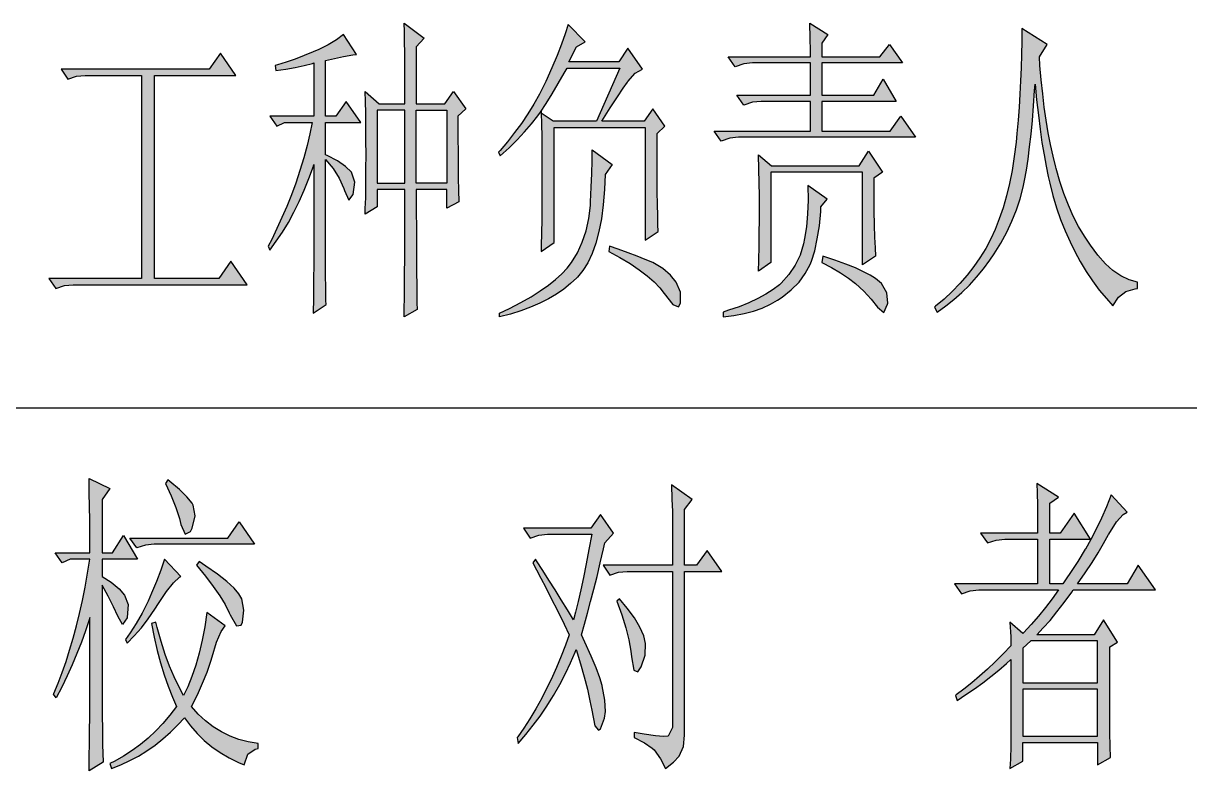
# Model space of a CAD drawing. Extents: x 535358 to 858566, y -185481 to -98609.
# Drawn here: x 817180 to 818592, y -160622 to -159713 of the extents above; entities that cross this region are included whole.
import ezdxf

# ---------------------------------------------------------------- set-up
doc = ezdxf.new("R2010")
doc.units = 0
doc.header["$LTSCALE"] = 1000
doc.header["$MEASUREMENT"] = 0
doc.layers.add('1', color=3, linetype='CONTINUOUS')

msp = doc.modelspace()

# ---------------------------------------------------------------- hatches: boundary and pattern name
at = {"layer": '1'}
h = msp.add_hatch(color=256, dxfattribs=at)
h.paths.add_polyline_path([(817692.7, -159906.4), (817655.9, -159906.4), (817655.9, -159817.8), (817692.7, -159817.8)], flags=16)
h.paths.add_polyline_path([(817715.7, -159816.3), (817706.3, -159825.3), (817706.3, -159851.7), (817706.5, -159868.7), (817706.6, -159884.9), (817706.7, -159900.3), (817707, -159914.9), (817707.3, -159928.8), (817692.7, -159936.4), (817692.7, -159913.8), (817655.9, -159913.8), (817655.9, -159939.7), (817656, -159961.5), (817656, -159981.2), (817656.1, -159999), (817656.3, -160015), (817656.4, -160028.9), (817656.6, -160040.9), (817656.7, -160051.1), (817657, -160059.3), (817641.2, -160068.3), (817641.4, -160059), (817641.5, -160044.5), (817641.6, -160029.8), (817641.8, -160014.4), (817641.9, -159998.7), (817642.1, -159982.5), (817642.2, -159966), (817642.2, -159913.8), (817608.7, -159913.8), (817608.7, -159934.8), (817593.9, -159943.8), (817594.2, -159937.1), (817594.7, -159924.1), (817594.8, -159908.5), (817595, -159890.7), (817595.1, -159870.3), (817595, -159856.3), (817595, -159837.8), (817594.7, -159821.4), (817594.4, -159807.3), (817593.9, -159795.3), (817610.8, -159810.4), (817642.2, -159810.4), (817642.2, -159785.9), (817642.1, -159766.3), (817641.9, -159749.2), (817641.8, -159734.5), (817641.5, -159722.5), (817641.2, -159712.8), (817665.3, -159730.8), (817655.9, -159741.4), (817655.9, -159810.4), (817690.5, -159810.4), (817700.9, -159795.3)])
h.paths.add_polyline_path([(817486.4, -159976.7), (817493.9, -159965.5), (817501, -159953.8), (817507.8, -159941.3), (817514.2, -159928.4), (817520.3, -159914.8), (817525.9, -159900.7), (817531.3, -159885.9), (817532, -159883.7), (817532, -159958.1), (817531.9, -159975), (817531.7, -159991), (817531.7, -160006.4), (817531.6, -160021.1), (817531.4, -160035), (817531.3, -160048.3), (817531.2, -160060.8), (817531, -160063.8), (817546.8, -160053.2), (817546.5, -160048.2), (817546.4, -160040.8), (817546.2, -160031.2), (817546.1, -160019.6), (817546.1, -160005.7), (817545.9, -159989.7), (817545.8, -159971.5), (817545.8, -159877.8), (817555.2, -159888.5), (817562.6, -159900.1), (817568, -159912.6), (817568.9, -159915.4), (817574.1, -159927), (817579.3, -159920), (817579.3, -159919.9), (817581.3, -159905.1), (817577.3, -159892.9), (817570.3, -159886.1), (817560.6, -159879.4), (817547.8, -159872.7), (817545.8, -159871.9), (817545.8, -159832.9), (817588.7, -159832.9), (817570.9, -159807.3), (817558.3, -159825.3), (817545.8, -159825.3), (817545.8, -159757.9), (817556.8, -159755.3), (817567.8, -159753.1), (817579, -159751.1), (817583.5, -159750.4), (817567.7, -159726.3), (817559.3, -159732.8), (817549.4, -159738.9), (817538, -159744.4), (817531, -159747.3), (817520.1, -159751.9), (817509.4, -159756.2), (817498.5, -159759.9), (817487.7, -159763.1), (817484.9, -159763.8), (817485.9, -159769.8), (817497.8, -159768.2), (817509.1, -159766.3), (817520, -159764), (817530.4, -159761.4), (817532, -159760.8), (817532, -159825.3), (817478.5, -159825.3), (817486.9, -159837.4), (817496.4, -159832.9), (817530, -159832.9), (817527.1, -159846.5), (817523.8, -159860.8), (817519.7, -159875.6), (817514.9, -159891.1), (817510, -159906.4), (817504.8, -159920.4), (817499.1, -159934.4), (817493.3, -159948), (817487.2, -159961.3), (817480.8, -159974.4), (817476.5, -159982.8), (817478.5, -159987.3)])
h.paths.add_polyline_path([(817219.4, -160033.8), (817229.9, -160030.3), (817240.4, -160029.3), (817451.3, -160029.3), (817431.4, -160000.8), (817416.8, -160021.8), (817339, -160021.8), (817339, -159775.9), (817437.6, -159775.9), (817418.8, -159748.8), (817405.2, -159768.3), (817225.8, -159768.3), (817234.1, -159780.4), (817244.7, -159776.9), (817255.1, -159775.9), (817323.4, -159775.9), (817323.4, -160021.8), (817211, -160021.8)])
h.paths.add_polyline_path([(817608.7, -159906.4), (817642.2, -159906.4), (817642.2, -159817.8), (817608.7, -159817.8)], flags=16)
h.paths.add_polyline_path([(818046.2, -159850.8), (818035.6, -159851.9), (818025.2, -159855.3), (818016.7, -159843.3), (818133.3, -159843.3), (818133.3, -159807.3), (818073.4, -159807.3), (818063, -159808.4), (818052.4, -159811.8), (818044.1, -159799.8), (818133.3, -159799.8), (818133.3, -159760.8), (818063, -159760.8), (818052.4, -159761.8), (818042, -159765.3), (818033.6, -159753.4), (818133.3, -159753.4), (818133.2, -159746), (818132.9, -159730.6), (818132.2, -159712.8), (818154.2, -159726.3), (818147, -159736.9), (818147, -159753.4), (818217.1, -159753.4), (818228.7, -159738.3), (818244.5, -159760.8), (818147, -159760.8), (818147, -159799.8), (818209.9, -159799.8), (818221.3, -159780.4), (818237.1, -159807.3), (818147, -159807.3), (818147, -159843.3), (818229.7, -159843.3), (818242.4, -159825.3), (818260.2, -159850.8)])
h.paths.add_polyline_path([(817840.6, -159759.3), (817850, -159741.4), (817860.4, -159735.3), (817839.6, -159714.4), (817836.2, -159725.4), (817831.7, -159737.9), (817826.4, -159751.7), (817820, -159766.7), (817812.6, -159783.1), (817811.1, -159786.3), (817804.9, -159798.6), (817798.1, -159810.7), (817790.8, -159822.4), (817783.2, -159833.9), (817775, -159845), (817766.5, -159856.1), (817757.5, -159866.6), (817755.6, -159868.8), (817757.6, -159873.3), (817768.2, -159863.6), (817777.9, -159853.9), (817787.1, -159844.3), (817795.3, -159834.6), (817803, -159824.9), (817806.2, -159820.4), (817813, -159809.8), (817820.3, -159798.1), (817827.5, -159785.7), (817835.1, -159773), (817838.4, -159766.9), (817902.5, -159766.9), (817874.1, -159831.3), (817821.7, -159831.3), (817807.1, -159821.5), (817807.4, -159834.6), (817807.7, -159850.3), (817807.8, -159866.2), (817808, -159882.6), (817808, -159934.5), (817807.7, -159950.6), (817807.5, -159966.4), (817807.1, -159982.1), (817806.9, -159988.9), (817822.7, -159978.3), (817822.7, -159838.8), (817932.9, -159838.8), (817932.9, -159975.4), (817948.6, -159964.8), (817948.3, -159956.4), (817948.2, -159945.5), (817947.9, -159932.3), (817947.7, -159916.8), (817947.7, -159899), (817947.6, -159878.8), (817947.6, -159846.3), (817957, -159837.4), (817942.4, -159816.3), (817931.8, -159831.3), (817880.5, -159831.3), (817890.7, -159815.2), (817899.4, -159802), (817906.3, -159791.5), (817911.5, -159784), (817911.9, -159783.3), (817921, -159773.1), (817929.7, -159768.3), (817911.9, -159742.8), (817901.3, -159759.3)])
h.paths.add_polyline_path([(818403.3, -159812.8), (818404.5, -159794.3), (818405, -159786.3), (818406.9, -159805.6), (818409.1, -159823.9), (818411.3, -159841), (818413.4, -159856.9), (818415.9, -159871.9), (818418.4, -159885.6), (818421, -159898.2), (818422.9, -159906.4), (818426.6, -159921.4), (818431, -159936.1), (818435.9, -159950.3), (818441.4, -159964.1), (818447.5, -159977.4), (818453.3, -159988.9), (818459.8, -160001.3), (818467.1, -160013.2), (818474.6, -160024.7), (818482.8, -160035.7), (818491.5, -160046), (818499.4, -160054.8), (818506, -160044.4), (818514.9, -160037.4), (818526.4, -160034.1), (818528.9, -160033.8), (818528.9, -160026.3), (818518.9, -160023.4), (818509, -160018.7), (818499.4, -160012.1), (818490.2, -160003.8), (818481.2, -159993.5), (818472.3, -159981.5), (818472.2, -159981.3), (818464.8, -159970.5), (818457.8, -159958.7), (818451.4, -159946.2), (818445.5, -159933), (818440, -159919), (818435.1, -159904.2), (818430.7, -159888.7), (818430.1, -159886.8), (818426.9, -159873.6), (818423.9, -159859.7), (818421, -159845.3), (818418.5, -159830.2), (818416.2, -159814.4), (818414.3, -159798.2), (818412.4, -159781.2), (818411, -159763.8), (818410.3, -159753.4), (818419.7, -159738.3), (818389.2, -159718.9), (818389.1, -159734.7), (818388.8, -159750.6), (818388.4, -159766.6), (818387.6, -159782.5), (818386.8, -159798.5), (818385.8, -159814.3), (818384.5, -159830.2), (818383, -159846.2), (818382, -159856.8), (818379.8, -159874.2), (818377.2, -159890.9), (818374.2, -159906.7), (818370.5, -159921.7), (818366.5, -159936.1), (818361.8, -159949.6), (818356.8, -159962.3), (818351.5, -159973.8), (818345.3, -159985.4), (818338.3, -159996.7), (818330.9, -160007.4), (818322.8, -160017.9), (818314.1, -160027.9), (818304.8, -160037.4), (818295, -160046.6), (818284.5, -160055.3), (818283.2, -160056.3), (818286.4, -160062.4), (818296.9, -160055), (818306.9, -160047.2), (818316.4, -160038.7), (818325.6, -160029.8), (818334.3, -160020.2), (818342.5, -160010.2), (818350.5, -159999.5), (818355.7, -159991.8), (818363.6, -159978.9), (818370.7, -159965.8), (818376.9, -159952.3), (818382.4, -159938.8), (818386.9, -159925.1), (818390.7, -159911.2), (818392.4, -159903.3), (818394.6, -159890.7), (818396.6, -159877.1), (818398.5, -159862.4), (818400.3, -159846.9), (818401.9, -159830.4)])
h.paths.add_polyline_path([(818095.5, -160029.3), (818087.8, -160035.1), (818079.2, -160040.8), (818069.4, -160046), (818058.6, -160051.1), (818046.8, -160055.9), (818034, -160060.2), (818027.3, -160062.4), (818027.3, -160068.3), (818040.5, -160066.6), (818052.7, -160064.3), (818064.2, -160061.2), (818074.7, -160057.5), (818084.6, -160053), (818093.4, -160047.9), (818098.7, -160044.3), (818109.8, -160035.6), (818119.3, -160026.1), (818126.9, -160015.8), (818132.7, -160004.7), (818134.3, -160000.8), (818138.3, -159988.1), (818141.4, -159973.9), (818143.9, -159958.1), (818145.5, -159940.6), (818145.8, -159934.8), (818153.2, -159925.8), (818130.1, -159909.3), (818130.3, -159927), (818129.6, -159943.5), (818128.2, -159959), (818126.1, -159973.4), (818124.9, -159979.9), (818120.6, -159993.5), (818114.6, -160005.8), (818107.1, -160017.1), (818097.8, -160027.3)])
h.paths.add_polyline_path([(817850.9, -159990.8), (817856.8, -159977.9), (817861.5, -159963.9), (817864.8, -159949.1), (817866.8, -159933.3), (817867, -159929), (817867.8, -159911), (817868.4, -159894.5), (817868.7, -159879.4), (817868.9, -159865.8), (817893.1, -159883.7), (817884.7, -159895.8), (817883.9, -159914.1), (817882.3, -159932.5), (817880.2, -159949.4), (817877.1, -159964.9), (817873.3, -159979), (817868.9, -159991.5), (817863.6, -160002.6), (817857.7, -160012.2), (817851, -160020.3), (817850.3, -160021.1), (817842.8, -160028), (817834.5, -160034.5), (817825.5, -160040.8), (817815.8, -160046.4), (817805.3, -160051.7), (817794.2, -160056.4), (817782.4, -160060.8), (817769.8, -160064.8), (817756.6, -160068.3), (817756.6, -160063.8), (817768.8, -160057.9), (817782.4, -160050.8), (817794.8, -160043.8), (817805.9, -160036.7), (817815.9, -160029.8), (817824.6, -160022.9), (817832.2, -160016), (817838.5, -160009.2), (817843.8, -160002.4)])
h.paths.add_polyline_path([(817889.9, -159982.8), (817888.9, -159988.9), (817902.5, -159996.3), (817914.8, -160003.7), (817925.8, -160011.1), (817935.4, -160018.4), (817943.8, -160025.8), (817950.8, -160033.2), (817956, -160039.8), (817966.6, -160053.4), (817973.4, -160056.1), (817975.9, -160051.8), (817975.9, -160038.3), (817970.6, -160026.3), (817963.8, -160017.6), (817954.3, -160009.6), (817942.4, -160002.4), (817933.2, -159998.6), (817923.2, -159994.7), (817912.3, -159990.6), (817900.5, -159986.4)])
h.paths.add_polyline_path([(817807.1, -159821.5), (817805.9, -159820.8), (817806.2, -159820.4), (817806.9, -159819.4)], flags=16)
h.paths.add_polyline_path([(818071.3, -159921.6), (818071.1, -159906.1), (818070.8, -159889.4), (818070.2, -159871.9), (818086.1, -159885.3), (818192, -159885.3), (818203.5, -159867.4), (818220.3, -159892.9), (818209.9, -159900.3), (818209.9, -159920.3), (818210, -159939.7), (818210.3, -159957), (818210.7, -159971.9), (818211.3, -159984.5), (818211.9, -159994.8), (818196.2, -160005.3), (818196.2, -159892.9), (818085, -159892.9), (818085, -160002.4), (818070.2, -160012.8), (818070.5, -159999.9), (818071, -159982.3), (818071.1, -159966.1), (818071.3, -159951.3), (818071.4, -159937.8), (818071.4, -159936.1)])
h.paths.add_polyline_path([(818219, -160028), (818211.9, -160021.8), (818205.5, -160017.7), (818197.4, -160013.5), (818187.5, -160009), (818175.9, -160004.4), (818162.8, -159999.7), (818148, -159994.8), (818147, -160002.4), (818158.8, -160008.4), (818169.7, -160014.7), (818179.3, -160021.2), (818187.8, -160027.7), (818187.8, -160027.9), (818197.8, -160037.2), (818206.7, -160046.7), (818214.1, -160056.3), (818221.8, -160062.8), (818226.4, -160053), (818226.7, -160051.8), (818225.5, -160039)])
h = msp.add_hatch(color=256, dxfattribs=at)
h.paths.add_polyline_path([(817305.8, -160463.4), (817314.5, -160454.4), (817323.1, -160444.6), (817331.4, -160433.7), (817339.5, -160422.1), (817343.7, -160415.4), (817353.4, -160400.8), (817362, -160390.2), (817369.3, -160383.5), (817370.9, -160382.5), (817351.1, -160361.5), (817346.6, -160374.8), (817341.4, -160388.6), (817335.4, -160402.8), (817331.1, -160412.4), (817324, -160426.8), (817316.7, -160439.5), (817309.6, -160450.8), (817303.8, -160458.9)])
h.paths.add_polyline_path([(817445.5, -160437.9), (817447.2, -160423.4), (817444.5, -160409.5), (817441.1, -160403.6), (817435.2, -160396.6), (817426.6, -160388.8), (817415.3, -160379.8), (817401.2, -160369.9), (817393, -160364.4), (817389.8, -160368.9), (817400.7, -160382.2), (817410.1, -160394.6), (817417.9, -160406), (817424.4, -160416.6), (817429.5, -160426.5), (817430.7, -160428.9), (817438.1, -160442.4), (817443.9, -160441.4)])
h.paths.add_polyline_path([(817260.6, -160512.7), (817260.6, -160496.6), (817260.7, -160480.5), (817260.7, -160432), (817260.2, -160434), (817255.5, -160448.2), (817250.5, -160462.1), (817245.1, -160475.9), (817239.3, -160489.5), (817233.2, -160503), (817226.7, -160516.4), (817219.9, -160529.4), (817216.7, -160524.9), (817217, -160524.2), (817222.2, -160511.7), (817227.1, -160498.8), (817231.9, -160485.5), (817236.2, -160471.6), (817240.6, -160457.2), (817244.5, -160442.4), (817248.3, -160427.2), (817251.8, -160411.5), (817254.9, -160395.3), (817258, -160378.6), (817260.7, -160361.5), (817236.7, -160361.5), (817227.3, -160366), (817218.8, -160354), (817260.7, -160354), (817260.7, -160329.8), (817260.6, -160314.2), (817260.3, -160298), (817260, -160281.3), (817259.7, -160263.9), (817285, -160276), (817275.5, -160289.4), (817275.5, -160354), (817288, -160354), (817301.6, -160332.9), (817318.5, -160361.5), (817275.5, -160361.5), (817275.5, -160382.5), (817286.3, -160389.5), (817296, -160397.5), (817302.8, -160405), (817307.1, -160416.5), (817305.8, -160432), (817305.7, -160432.8), (817300.2, -160440.5), (817294.4, -160430.5), (817289.5, -160419.2), (817282.9, -160406.3), (817275.5, -160393), (817275.5, -160538.7), (817275.7, -160551.4), (817275.8, -160567.1), (817276.1, -160585.8), (817276.6, -160607.4), (817259.7, -160618), (817259.9, -160608.1), (817260.2, -160576.5), (817260.5, -160544.6), (817260.5, -160528.7)])
h.paths.add_polyline_path([(816621.6, -160449.1), (816613.1, -160458.9), (816604.5, -160467.9), (816602.3, -160463.4), (816608.1, -160455.3), (816615.2, -160444), (816622.5, -160431.2), (816629.6, -160417), (816633.9, -160407.3), (816640, -160393.1), (816645.1, -160379.3), (816649.6, -160366), (816669.5, -160387), (816667.9, -160388), (816660.5, -160394.7), (816651.9, -160405.3), (816642.2, -160419.9), (816638, -160426.6), (816629.9, -160438.2)])
h.paths.add_polyline_path([(816744, -160442.4), (816745.7, -160427.9), (816743, -160414), (816739.6, -160408), (816733.7, -160401.1), (816725.1, -160393.3), (816713.8, -160384.3), (816699.8, -160374.4), (816691.5, -160368.9), (816688.3, -160373.5), (816699.2, -160386.7), (816708.6, -160399.1), (816716.6, -160410.5), (816723.1, -160421.1), (816728.2, -160431), (816729.3, -160433.4), (816736.6, -160446.9), (816742.4, -160445.9)])
h.paths.add_polyline_path([(816914.8, -160512), (816923.2, -160502.4), (816931.3, -160492.1), (816939.3, -160481.3), (816947.1, -160470), (816955, -160457.9), (816962.3, -160445.5), (816969.7, -160432.4), (816977, -160418.6), (816984.1, -160404.4), (816985.3, -160402), (816995.8, -160396), (816975.8, -160371.9), (816971, -160388), (816966.7, -160401.2), (816966.4, -160402), (816960.8, -160414.6), (816954.1, -160428.5), (816953.8, -160428.9), (816903.5, -160428.9), (816910.6, -160419.4), (816917.7, -160408.6), (816924.9, -160396.7), (816932.3, -160383.8), (816939.7, -160369.6), (816942.3, -160364.4), (816950.6, -160358.5), (816934.9, -160340.5), (817026.1, -160340.5), (817008.3, -160315), (816995.8, -160332.9), (816879.3, -160332.9), (816887.7, -160345), (816897.1, -160340.5), (816930.7, -160340.5), (816926.7, -160355), (816921.9, -160369.2), (816916.4, -160383.3), (816910.7, -160396), (816902.6, -160412.1), (816894.9, -160422.7), (816887.7, -160427.5), (816897.1, -160455.9), (816901.9, -160451), (816909.4, -160446.5), (816919.7, -160442.7), (816932.9, -160439.4), (816949, -160436.8), (816950.6, -160436.5), (816943.4, -160450.1), (816935.8, -160463.3), (816928.1, -160475.8), (816920.3, -160487.5), (816912.3, -160498.7), (816904.2, -160509.3), (816896.1, -160519.3), (816887.7, -160528.7), (816879.1, -160537.4), (816870.4, -160545.5), (816869.8, -160545.9), (816870.9, -160552), (816880, -160545.1), (816889, -160537.7), (816897.8, -160529.7), (816906.4, -160521.1)])
h.paths.add_polyline_path([(816559.3, -160501.1), (816559.3, -160436.5), (816558.7, -160438.5), (816554, -160452.7), (816549, -160466.6), (816543.6, -160480.4), (816537.9, -160494), (816531.7, -160507.5), (816525.3, -160520.9), (816518.4, -160533.9), (816515.3, -160529.4), (816515.6, -160528.8), (816520.7, -160516.4), (816525.6, -160503.3), (816530.4, -160490), (816534.9, -160476.1), (816539.1, -160461.7), (816543, -160446.9), (816546.8, -160431.7), (816550.3, -160416), (816553.5, -160399.8), (816556.5, -160383.1), (816559.3, -160366), (816535.2, -160366), (816525.8, -160370.5), (816517.4, -160358.5), (816559.3, -160358.5), (816559.3, -160334.2), (816559.1, -160318.7), (816558.8, -160302.5), (816558.7, -160285.8), (816558.2, -160268.4), (816583.5, -160280.5), (816574.1, -160293.9), (816574.1, -160358.5), (816586.7, -160358.5), (816600.3, -160337.4), (816617, -160366), (816574.1, -160366), (816574.1, -160387), (816584.8, -160394), (816594.6, -160402), (816601.3, -160409.5), (816605.7, -160421), (816604.5, -160436.5), (816604.2, -160437.3), (816598.8, -160445), (816592.9, -160435), (816588, -160423.7), (816581.4, -160410.8), (816574.1, -160397.5), (816574.1, -160543.2), (816574.2, -160555.9), (816574.3, -160571.6), (816574.6, -160590.3), (816575.1, -160611.9), (816558.2, -160622.5), (816558.4, -160612.6), (816558.7, -160581), (816559, -160549.1), (816559, -160533.2), (816559.1, -160517.2)])
h.paths.add_polyline_path([(816829.8, -160519.4), (816829.8, -160503.3), (816830, -160487.1), (816830, -160437.9), (816829.2, -160440.5), (816824.3, -160456), (816819.2, -160470.8), (816813.7, -160485), (816808.1, -160498.7), (816802, -160511.6), (816795.7, -160523.9), (816789.1, -160535.5), (816787, -160531), (816792, -160518.4), (816796.8, -160505.2), (816801.3, -160491.6), (816805.6, -160477.5), (816809.7, -160463.1), (816813.4, -160448.2), (816817.1, -160433), (816820.4, -160417.2), (816823.4, -160401.1), (816826.3, -160384.4), (816829, -160367.4), (816805.9, -160367.4), (816796.5, -160371.9), (816788.1, -160359.9), (816830, -160359.9), (816830, -160329.6), (816829.8, -160313.5), (816829.5, -160297.6), (816829.2, -160282), (816829, -160267), (816853, -160280.5), (816844.8, -160292.5), (816844.8, -160359.9), (816857.2, -160359.9), (816869.8, -160341.9), (816887.7, -160367.4), (816844.8, -160367.4), (816844.8, -160406.5), (816844.9, -160406.6), (816857.8, -160414.4), (816867.5, -160421.8), (816874, -160428.9), (816878.4, -160440.4), (816877.2, -160455.9), (816875.5, -160460.4), (816870.1, -160462.7), (816863.6, -160450), (816858.4, -160437.5), (816851.9, -160424.6), (816844.8, -160414), (816844.8, -160553.6), (816845, -160568.8), (816845.3, -160587.3), (816845.8, -160609), (816829, -160620.9), (816829.1, -160614.2), (816829.5, -160567.3), (816829.7, -160551.4), (816829.7, -160535.5)])
h.paths.add_polyline_path([(816948.6, -160551), (816957.3, -160540.6), (816960.2, -160536.9), (816970.2, -160548.8), (816979, -160560.4), (816986.6, -160572), (816992.8, -160583.5), (816997.7, -160594.9), (816997.9, -160595.5), (817004.5, -160610.6), (817010.5, -160612.8), (817013.7, -160607.4), (817015.6, -160592.9), (817011.9, -160579), (817010.5, -160576), (817005.6, -160569.4), (816998.6, -160561.6), (816989.5, -160552.8), (816978.2, -160542.6), (816964.7, -160531.3), (816964.2, -160531), (816972.1, -160519.5), (816979.7, -160507.9), (816987.3, -160496.2), (816994.7, -160484.2), (817001.9, -160471.8), (817004.1, -160467.9), (817013.7, -160462), (816994.7, -160441), (816989, -160454.7), (816983.1, -160468.1), (816976.7, -160481), (816970.2, -160493.4), (816963.2, -160505.5), (816956.1, -160517.1), (816948.6, -160528.1), (816940.7, -160538.8), (816932.6, -160549), (816924.2, -160558.7), (816915.5, -160568), (816906.5, -160576.8), (816897.1, -160585.1), (816887.5, -160593.1), (816877.7, -160600.6), (816867.4, -160607.6), (816860.4, -160611.9), (816861.4, -160618), (816872, -160613.1), (816882.2, -160607.4), (816892.3, -160601.2), (816902.2, -160594.4), (816911.9, -160587), (816921.3, -160579), (816930.6, -160570.3), (816939.7, -160561)])
h.paths.add_polyline_path([(816644.7, -160491.6), (816649.2, -160506.2), (816653.9, -160520), (816659.2, -160533), (816664.2, -160544.5), (816656.3, -160555.1), (816647.9, -160564.9), (816639, -160574.1), (816629.9, -160582.8), (816620.3, -160590.6), (816610.4, -160597.8), (816600.2, -160604.5), (816589.4, -160610.5), (816583.5, -160613.5), (816585.5, -160619.4), (816596.7, -160615.1), (816607.5, -160610), (816618.1, -160604.4), (816628.3, -160598.1), (816638.1, -160591.2), (816647.7, -160583.6), (816657, -160575.4), (816665.8, -160566.5), (816673.7, -160558), (816680.9, -160567.8), (816688.9, -160577.1), (816697.6, -160585.5), (816707, -160593.4), (816717, -160600.3), (816727.7, -160606.5), (816739.2, -160612.2), (816746, -160615), (816750.4, -160602.3), (816759.4, -160596.1), (816762.8, -160595.5), (816762.8, -160589.4), (816751.1, -160587.4), (816739.6, -160584.4), (816728.9, -160580.3), (816718.5, -160575.2), (816708.6, -160569), (816699.3, -160561.9), (816690.5, -160553.6), (816682.1, -160544.5), (816689.3, -160530.3), (816695.6, -160516.4), (816701.1, -160502.9), (816705.7, -160489.7), (816707.3, -160484.5), (816712.7, -160466.6), (816718.3, -160453.7), (816723, -160446.9), (816700.9, -160430.5), (816698.3, -160447.9), (816695.1, -160464.3), (816691.5, -160479.8), (816687.3, -160494.3), (816682.7, -160507.9), (816677.6, -160520.6), (816672.6, -160531), (816666.8, -160520.4), (816661.2, -160508.7), (816655.7, -160495.6), (816650.5, -160481.3), (816645.5, -160465.6), (816640.8, -160448.8), (816639, -160442.4), (816633.8, -160444), (816637, -160460.5), (816640.6, -160476.5)])
h.paths.add_polyline_path([(817338.5, -160456), (817342.1, -160472), (817346.1, -160487.1), (817350.6, -160501.6), (817355.4, -160515.5), (817360.6, -160528.5), (817365.7, -160540), (817357.6, -160550.4), (817349.2, -160560.4), (817340.5, -160569.6), (817331.4, -160578.3), (817321.8, -160586.1), (817311.9, -160593.4), (817301.6, -160600), (817290.9, -160606), (817285, -160609), (817287, -160615), (817298.2, -160610.6), (817309, -160605.5), (817319.5, -160599.9), (817329.8, -160593.6), (817339.6, -160586.7), (817349.2, -160579.1), (817358.5, -160570.9), (817367.3, -160562), (817375.1, -160553.5), (817382.4, -160563.3), (817390.4, -160572.6), (817399.1, -160581), (817408.5, -160588.9), (817418.5, -160595.8), (817429.2, -160602.1), (817440.7, -160607.7), (817447.5, -160610.5), (817451.8, -160597.8), (817460.8, -160591.6), (817464.3, -160590.9), (817464.3, -160584.9), (817452.4, -160582.9), (817441.1, -160579.9), (817430.4, -160575.8), (817419.9, -160570.7), (817410.1, -160564.5), (817400.8, -160557.4), (817391.8, -160549.1), (817383.6, -160540), (817390.8, -160525.8), (817397, -160511.9), (817402.6, -160498.4), (817407.2, -160485.2), (817408.8, -160480), (817414.1, -160462.1), (817419.8, -160449.2), (817424.4, -160442.4), (817402.4, -160426), (817399.8, -160443.4), (817396.6, -160459.8), (817393, -160475.3), (817388.8, -160489.8), (817384.1, -160503.5), (817379.1, -160516.1), (817374.1, -160526.5), (817368.2, -160515.9), (817362.7, -160504.2), (817357.2, -160491), (817351.9, -160476.8), (817347, -160461.1), (817342.2, -160444.3), (817340.5, -160437.9), (817335.3, -160439.5)])
h.paths.add_polyline_path([(816674.7, -160335.8), (816680.9, -160332.5), (816683.1, -160328.4), (816686.7, -160313.8), (816684.1, -160300.5), (816683.1, -160298.4), (816676.6, -160290.5), (816667.7, -160281.6), (816656.3, -160271.9), (816653.8, -160270), (816650.6, -160274.5), (816657.6, -160289.3), (816663.4, -160303.5), (816667.7, -160316.8), (816669.5, -160324)])
h.paths.add_polyline_path([(816739.8, -160320.9), (816758.6, -160348), (816637, -160348), (816626.4, -160349), (816616, -160352.5), (816607.5, -160340.5), (816726.2, -160340.5)])
h.paths.add_polyline_path([(816951.8, -160322.5), (816956.3, -160308), (816954.8, -160297), (816950, -160289.2), (816941.3, -160279.6), (816928.6, -160268.4), (816926.5, -160271.5), (816932.5, -160283.9), (816937.1, -160298.3), (816940.2, -160311.9), (816944.8, -160326.1), (816950.7, -160324.2)])
h.paths.add_polyline_path([(817352.1, -160270), (817359.1, -160284.8), (817364.7, -160299), (817369.1, -160312.4), (817370.9, -160319.5), (817376, -160331.3), (817382.4, -160328), (817384.6, -160324), (817388.2, -160309.3), (817385.6, -160296), (817384.6, -160293.9), (817378, -160286), (817369.1, -160277.1), (817357.7, -160267.4), (817355.1, -160265.5)])
h.paths.add_polyline_path([(817460.1, -160343.5), (817338.5, -160343.5), (817327.9, -160344.5), (817317.4, -160348), (817309, -160336), (817427.6, -160336), (817441.3, -160316.4)])
h.paths.add_polyline_path([(818423, -160330), (818423, -160293.9), (818433.5, -160286.5), (818407.2, -160270), (818407.6, -160281.3), (818408.1, -160296), (818408.2, -160314.1), (818408.2, -160330), (818339.1, -160330), (818347.5, -160341.9), (818357.9, -160338.5), (818368.4, -160337.4), (818408.2, -160337.4), (818408.2, -160391.5), (818307.6, -160391.5), (818315.9, -160403.4), (818326.5, -160399.9), (818336.9, -160398.9), (818433.5, -160398.9), (818425.8, -160409.6), (818417.7, -160420.1), (818409.2, -160430.4), (818400.4, -160440.7), (818391, -160450.8), (818390.4, -160451.4), (818374.7, -160437.9), (818375.6, -160455.8), (818375.8, -160466.5), (818366.3, -160476.3), (818356.8, -160485.8), (818347.3, -160494.8), (818337.9, -160503.3), (818328.5, -160511.3), (818318.9, -160518.8), (818309.5, -160525.8), (818308.6, -160526.5), (818310.6, -160532.5), (818321.4, -160525.5), (818331.7, -160518.4), (818341.8, -160511.1), (818351.7, -160503.5), (818361.1, -160495.8), (818370.4, -160487.8), (818375.8, -160483), (818375.8, -160567), (818375.6, -160587.6), (818375.3, -160603.6), (818374.7, -160615), (818390.4, -160606), (818390.4, -160583.5), (818480.7, -160583.5), (818480.7, -160610.5), (818496.4, -160601.5), (818495.8, -160587.8), (818495.5, -160571.7), (818495.4, -160554.9), (818495.4, -160467.9), (818504.8, -160462), (818488, -160435), (818476.5, -160453), (818407.2, -160453), (818415, -160444.9), (818423.2, -160435.7), (818431.6, -160425.4), (818440.4, -160414.1), (818449.4, -160401.7), (818451.3, -160398.9), (818550.9, -160398.9), (818530, -160368.9), (818516.4, -160391.5), (818456.5, -160391.5), (818465.6, -160378.2), (818474.1, -160365.6), (818481.5, -160353.7), (818488.1, -160342.5), (818494.1, -160331.9), (818494.4, -160331.5), (818503.8, -160316.4), (818511.8, -160307.3), (818516.4, -160304.5), (818497.4, -160283.5), (818491.5, -160298.1), (818485.4, -160312.1), (818479.1, -160325.1), (818472.6, -160337.6), (818466.1, -160349.3), (818465.9, -160349.5), (818456.7, -160364.3), (818448.7, -160376.6), (818442, -160386.7), (818438.7, -160391.5), (818423, -160391.5), (818423, -160337.4), (818472.3, -160337.4), (818452.3, -160306), (818435.5, -160330)])
h.paths.add_polyline_path([(817941.3, -160590.2), (817943.8, -160592.5), (817951.4, -160603.4), (817957.6, -160615), (817967.4, -160607.3), (817974.3, -160600), (817979.3, -160588.4), (817980.6, -160574.5), (817980.6, -160376.4), (818025.7, -160376.4), (818007.9, -160350.9), (817995.3, -160368.9), (817980.6, -160368.9), (817980.6, -160301.5), (817990.1, -160289.4), (817964.8, -160271.5), (817965.1, -160289), (817965.9, -160303.7), (817965.9, -160368.9), (817882, -160368.9), (817890.3, -160380.9), (817900.8, -160377.5), (817911.3, -160376.4), (817965.9, -160376.4), (817965.9, -160565.5), (817960.9, -160576), (817960.6, -160576), (817955.1, -160576.2), (817945.4, -160575.4), (817931.6, -160573.5), (817919.7, -160571.5), (817919.7, -160577.4), (817932.2, -160583.8)])
h.paths.add_polyline_path([(817786.1, -160566.2), (817778.7, -160576.7), (817778.1, -160577.4), (817779.1, -160584.9), (817788.7, -160573.8), (817797.5, -160562.6), (817805.8, -160551.6), (817813.3, -160540.7), (817820.1, -160529.8), (817822.2, -160526.5), (817829.7, -160513.2), (817836.5, -160500), (817842.8, -160486.9), (817848.1, -160474.2), (817849.4, -160471), (817854.6, -160488.1), (817859.1, -160504.2), (817863.1, -160519.1), (817866.1, -160532.9), (817868.3, -160544.5), (817872.2, -160563.5), (817876.7, -160568.8), (817878.9, -160567), (817883.9, -160554.1), (817885.1, -160545.9), (817884.1, -160532.2), (817881, -160514.8), (817880.9, -160514.5), (817878.3, -160505.2), (817873.8, -160493.3), (817867.8, -160479), (817860, -160462), (817855.8, -160453), (817859.4, -160440.4), (817863.2, -160427), (817867, -160413), (817870.9, -160398), (817874.7, -160382.5), (817878.6, -160366), (817882.5, -160348.9), (817884.1, -160341.9), (817894.5, -160330), (817878.9, -160307.4), (817867.3, -160324), (817785.5, -160324), (817793.9, -160336), (817804.3, -160332.5), (817814.8, -160331.5), (817868.3, -160331.5), (817864.9, -160349.9), (817861.6, -160367.3), (817858.3, -160383.7), (817855.1, -160398.8), (817851.9, -160412.8), (817848.7, -160425.7), (817846.4, -160435), (817838.8, -160422.8), (817831.3, -160410.8), (817823.9, -160398.9), (817816.4, -160387), (817809, -160375.3), (817801.4, -160363.5), (817800.1, -160361.5), (817796.9, -160366), (817801.4, -160374.4), (817806.6, -160384.4), (817812.6, -160396), (817819.3, -160409.1), (817826.7, -160423.9), (817834.8, -160440.2), (817841, -160453), (817836.7, -160465.6), (817831.4, -160479), (817825.6, -160492.7), (817819, -160507.2), (817814.8, -160515.9), (817807.8, -160529.7), (817800.6, -160542.7), (817793.3, -160554.9)])
h.paths.add_polyline_path([(817924.1, -160497.8), (817928.2, -160492), (817933.1, -160477.9), (817933.4, -160463.6), (817931.3, -160454.4), (817926.6, -160444), (817919.9, -160432.8), (817911.2, -160420.8), (817901.9, -160409.5), (817898.7, -160412.4), (817904.7, -160429.1), (817909.4, -160444.7), (817913.1, -160459.4), (817915.7, -160472.9), (817916.6, -160480), (817919.3, -160495.9)], flags=17)
h.paths.add_polyline_path([(818480.7, -160519), (818390.4, -160519), (818390.4, -160576), (818480.7, -160576)], flags=16)
h.paths.add_polyline_path([(818399.8, -160460.4), (818390.4, -160469.5), (818390.4, -160511.4), (818480.7, -160511.4), (818480.7, -160460.4)], flags=16)

# ---------------------------------------------------------------- linework, layer by layer
msp.add_line((816397.1, -160178.4), (821797.1, -160178.4), dxfattribs=at)
for points in [[(817486.4, -159976.7), (817493.9, -159965.5), (817501, -159953.8), (817507.8, -159941.3), (817514.2, -159928.4), (817520.3, -159914.8), (817525.9, -159900.7), (817531.3, -159885.9), (817532, -159883.7), (817532, -159958.1), (817531.9, -159975), (817531.7, -159991), (817531.7, -160006.4), (817531.6, -160021.1), (817531.4, -160035), (817531.3, -160048.3), (817531.2, -160060.8), (817531, -160063.8), (817546.8, -160053.2), (817546.5, -160048.2), (817546.4, -160040.8), (817546.2, -160031.2), (817546.1, -160019.6), (817546.1, -160005.7), (817545.9, -159989.7), (817545.8, -159971.5), (817545.8, -159877.8), (817555.2, -159888.5), (817562.6, -159900.1), (817568, -159912.6), (817568.9, -159915.4), (817574.1, -159927), (817579.3, -159920), (817579.3, -159919.9), (817581.3, -159905.1), (817577.3, -159892.9), (817570.3, -159886.1), (817560.6, -159879.4), (817547.8, -159872.7), (817545.8, -159871.9), (817545.8, -159832.9), (817588.7, -159832.9), (817570.9, -159807.3), (817558.3, -159825.3), (817545.8, -159825.3), (817545.8, -159757.9), (817556.8, -159755.3), (817567.8, -159753.1), (817579, -159751.1), (817583.5, -159750.4), (817567.7, -159726.3), (817559.3, -159732.8), (817549.4, -159738.9), (817538, -159744.4), (817531, -159747.3), (817520.1, -159751.9), (817509.4, -159756.2), (817498.5, -159759.9), (817487.7, -159763.1), (817484.9, -159763.8), (817485.9, -159769.8), (817497.8, -159768.2), (817509.1, -159766.3), (817520, -159764), (817530.4, -159761.4), (817532, -159760.8), (817532, -159825.3), (817478.5, -159825.3), (817486.9, -159837.4), (817496.4, -159832.9), (817530, -159832.9), (817527.1, -159846.5), (817523.8, -159860.8), (817519.7, -159875.6), (817514.9, -159891.1), (817510, -159906.4), (817504.8, -159920.4), (817499.1, -159934.4), (817493.3, -159948), (817487.2, -159961.3), (817480.8, -159974.4), (817476.5, -159982.8), (817478.5, -159987.3)], [(817715.7, -159816.3), (817706.3, -159825.3), (817706.3, -159851.7), (817706.5, -159868.7), (817706.6, -159884.9), (817706.7, -159900.3), (817707, -159914.9), (817707.3, -159928.8), (817692.7, -159936.4), (817692.7, -159913.8), (817655.9, -159913.8), (817655.9, -159939.7), (817656, -159961.5), (817656, -159981.2), (817656.1, -159999), (817656.3, -160015), (817656.4, -160028.9), (817656.6, -160040.9), (817656.7, -160051.1), (817657, -160059.3), (817641.2, -160068.3), (817641.4, -160059), (817641.5, -160044.5), (817641.6, -160029.8), (817641.8, -160014.4), (817641.9, -159998.7), (817642.1, -159982.5), (817642.2, -159966), (817642.2, -159913.8), (817608.7, -159913.8), (817608.7, -159934.8), (817593.9, -159943.8), (817594.2, -159937.1), (817594.7, -159924.1), (817594.8, -159908.5), (817595, -159890.7), (817595.1, -159870.3), (817595, -159856.3), (817595, -159837.8), (817594.7, -159821.4), (817594.4, -159807.3), (817593.9, -159795.3), (817610.8, -159810.4), (817642.2, -159810.4), (817642.2, -159785.9), (817642.1, -159766.3), (817641.9, -159749.2), (817641.8, -159734.5), (817641.5, -159722.5), (817641.2, -159712.8), (817665.3, -159730.8), (817655.9, -159741.4), (817655.9, -159810.4), (817690.5, -159810.4), (817700.9, -159795.3)], [(817840.6, -159759.3), (817850, -159741.4), (817860.4, -159735.3), (817839.6, -159714.4), (817836.2, -159725.4), (817831.7, -159737.9), (817826.4, -159751.7), (817820, -159766.7), (817812.6, -159783.1), (817811.1, -159786.3), (817804.9, -159798.6), (817798.1, -159810.7), (817790.8, -159822.4), (817783.2, -159833.9), (817775, -159845), (817766.5, -159856.1), (817757.5, -159866.6), (817755.6, -159868.8), (817757.6, -159873.3), (817768.2, -159863.6), (817777.9, -159853.9), (817787.1, -159844.3), (817795.3, -159834.6), (817803, -159824.9), (817806.2, -159820.4), (817813, -159809.8), (817820.3, -159798.1), (817827.5, -159785.7), (817835.1, -159773), (817838.4, -159766.9), (817902.5, -159766.9), (817874.1, -159831.3), (817821.7, -159831.3), (817807.1, -159821.5), (817807.4, -159834.6), (817807.7, -159850.3), (817807.8, -159866.2), (817808, -159882.6), (817808, -159934.5), (817807.7, -159950.6), (817807.5, -159966.4), (817807.1, -159982.1), (817806.9, -159988.9), (817822.7, -159978.3), (817822.7, -159838.8), (817932.9, -159838.8), (817932.9, -159975.4), (817948.6, -159964.8), (817948.3, -159956.4), (817948.2, -159945.5), (817947.9, -159932.3), (817947.7, -159916.8), (817947.7, -159899), (817947.6, -159878.8), (817947.6, -159846.3), (817957, -159837.4), (817942.4, -159816.3), (817931.8, -159831.3), (817880.5, -159831.3), (817890.7, -159815.2), (817899.4, -159802), (817906.3, -159791.5), (817911.5, -159784), (817911.9, -159783.3), (817921, -159773.1), (817929.7, -159768.3), (817911.9, -159742.8), (817901.3, -159759.3)], [(818046.2, -159850.8), (818035.6, -159851.9), (818025.2, -159855.3), (818016.7, -159843.3), (818133.3, -159843.3), (818133.3, -159807.3), (818073.4, -159807.3), (818063, -159808.4), (818052.4, -159811.8), (818044.1, -159799.8), (818133.3, -159799.8), (818133.3, -159760.8), (818063, -159760.8), (818052.4, -159761.8), (818042, -159765.3), (818033.6, -159753.4), (818133.3, -159753.4), (818133.2, -159746), (818132.9, -159730.6), (818132.2, -159712.8), (818154.2, -159726.3), (818147, -159736.9), (818147, -159753.4), (818217.1, -159753.4), (818228.7, -159738.3), (818244.5, -159760.8), (818147, -159760.8), (818147, -159799.8), (818209.9, -159799.8), (818221.3, -159780.4), (818237.1, -159807.3), (818147, -159807.3), (818147, -159843.3), (818229.7, -159843.3), (818242.4, -159825.3), (818260.2, -159850.8)], [(818403.3, -159812.8), (818404.5, -159794.3), (818405, -159786.3), (818406.9, -159805.6), (818409.1, -159823.9), (818411.3, -159841), (818413.4, -159856.9), (818415.9, -159871.9), (818418.4, -159885.6), (818421, -159898.2), (818422.9, -159906.4), (818426.6, -159921.4), (818431, -159936.1), (818435.9, -159950.3), (818441.4, -159964.1), (818447.5, -159977.4), (818453.3, -159988.9), (818459.8, -160001.3), (818467.1, -160013.2), (818474.6, -160024.7), (818482.8, -160035.7), (818491.5, -160046), (818499.4, -160054.8), (818506, -160044.4), (818514.9, -160037.4), (818526.4, -160034.1), (818528.9, -160033.8), (818528.9, -160026.3), (818518.9, -160023.4), (818509, -160018.7), (818499.4, -160012.1), (818490.2, -160003.8), (818481.2, -159993.5), (818472.3, -159981.5), (818472.2, -159981.3), (818464.8, -159970.5), (818457.8, -159958.7), (818451.4, -159946.2), (818445.5, -159933), (818440, -159919), (818435.1, -159904.2), (818430.7, -159888.7), (818430.1, -159886.8), (818426.9, -159873.6), (818423.9, -159859.7), (818421, -159845.3), (818418.5, -159830.2), (818416.2, -159814.4), (818414.3, -159798.2), (818412.4, -159781.2), (818411, -159763.8), (818410.3, -159753.4), (818419.7, -159738.3), (818389.2, -159718.9), (818389.1, -159734.7), (818388.8, -159750.6), (818388.4, -159766.6), (818387.6, -159782.5), (818386.8, -159798.5), (818385.8, -159814.3), (818384.5, -159830.2), (818383, -159846.2), (818382, -159856.8), (818379.8, -159874.2), (818377.2, -159890.9), (818374.2, -159906.7), (818370.5, -159921.7), (818366.5, -159936.1), (818361.8, -159949.6), (818356.8, -159962.3), (818351.5, -159973.8), (818345.3, -159985.4), (818338.3, -159996.7), (818330.9, -160007.4), (818322.8, -160017.9), (818314.1, -160027.9), (818304.8, -160037.4), (818295, -160046.6), (818284.5, -160055.3), (818283.2, -160056.3), (818286.4, -160062.4), (818296.9, -160055), (818306.9, -160047.2), (818316.4, -160038.7), (818325.6, -160029.8), (818334.3, -160020.2), (818342.5, -160010.2), (818350.5, -159999.5), (818355.7, -159991.8), (818363.6, -159978.9), (818370.7, -159965.8), (818376.9, -159952.3), (818382.4, -159938.8), (818386.9, -159925.1), (818390.7, -159911.2), (818392.4, -159903.3), (818394.6, -159890.7), (818396.6, -159877.1), (818398.5, -159862.4), (818400.3, -159846.9), (818401.9, -159830.4)], [(817219.4, -160033.8), (817229.9, -160030.3), (817240.4, -160029.3), (817451.3, -160029.3), (817431.4, -160000.8), (817416.8, -160021.8), (817339, -160021.8), (817339, -159775.9), (817437.6, -159775.9), (817418.8, -159748.8), (817405.2, -159768.3), (817225.8, -159768.3), (817234.1, -159780.4), (817244.7, -159776.9), (817255.1, -159775.9), (817323.4, -159775.9), (817323.4, -160021.8), (817211, -160021.8)], [(817608.7, -159906.4), (817642.2, -159906.4), (817642.2, -159817.8), (817608.7, -159817.8)], [(817692.7, -159906.4), (817655.9, -159906.4), (817655.9, -159817.8), (817692.7, -159817.8)], [(817807.1, -159821.5), (817805.9, -159820.8), (817806.2, -159820.4), (817806.9, -159819.4)], [(817850.9, -159990.8), (817856.8, -159977.9), (817861.5, -159963.9), (817864.8, -159949.1), (817866.8, -159933.3), (817867, -159929), (817867.8, -159911), (817868.4, -159894.5), (817868.7, -159879.4), (817868.9, -159865.8), (817893.1, -159883.7), (817884.7, -159895.8), (817883.9, -159914.1), (817882.3, -159932.5), (817880.2, -159949.4), (817877.1, -159964.9), (817873.3, -159979), (817868.9, -159991.5), (817863.6, -160002.6), (817857.7, -160012.2), (817851, -160020.3), (817850.3, -160021.1), (817842.8, -160028), (817834.5, -160034.5), (817825.5, -160040.8), (817815.8, -160046.4), (817805.3, -160051.7), (817794.2, -160056.4), (817782.4, -160060.8), (817769.8, -160064.8), (817756.6, -160068.3), (817756.6, -160063.8), (817768.8, -160057.9), (817782.4, -160050.8), (817794.8, -160043.8), (817805.9, -160036.7), (817815.9, -160029.8), (817824.6, -160022.9), (817832.2, -160016), (817838.5, -160009.2), (817843.8, -160002.4)], [(818071.3, -159921.6), (818071.1, -159906.1), (818070.8, -159889.4), (818070.2, -159871.9), (818086.1, -159885.3), (818192, -159885.3), (818203.5, -159867.4), (818220.3, -159892.9), (818209.9, -159900.3), (818209.9, -159920.3), (818210, -159939.7), (818210.3, -159957), (818210.7, -159971.9), (818211.3, -159984.5), (818211.9, -159994.8), (818196.2, -160005.3), (818196.2, -159892.9), (818085, -159892.9), (818085, -160002.4), (818070.2, -160012.8), (818070.5, -159999.9), (818071, -159982.3), (818071.1, -159966.1), (818071.3, -159951.3), (818071.4, -159937.8), (818071.4, -159936.1)], [(818095.5, -160029.3), (818087.8, -160035.1), (818079.2, -160040.8), (818069.4, -160046), (818058.6, -160051.1), (818046.8, -160055.9), (818034, -160060.2), (818027.3, -160062.4), (818027.3, -160068.3), (818040.5, -160066.6), (818052.7, -160064.3), (818064.2, -160061.2), (818074.7, -160057.5), (818084.6, -160053), (818093.4, -160047.9), (818098.7, -160044.3), (818109.8, -160035.6), (818119.3, -160026.1), (818126.9, -160015.8), (818132.7, -160004.7), (818134.3, -160000.8), (818138.3, -159988.1), (818141.4, -159973.9), (818143.9, -159958.1), (818145.5, -159940.6), (818145.8, -159934.8), (818153.2, -159925.8), (818130.1, -159909.3), (818130.3, -159927), (818129.6, -159943.5), (818128.2, -159959), (818126.1, -159973.4), (818124.9, -159979.9), (818120.6, -159993.5), (818114.6, -160005.8), (818107.1, -160017.1), (818097.8, -160027.3)], [(817889.9, -159982.8), (817888.9, -159988.9), (817902.5, -159996.3), (817914.8, -160003.7), (817925.8, -160011.1), (817935.4, -160018.4), (817943.8, -160025.8), (817950.8, -160033.2), (817956, -160039.8), (817966.6, -160053.4), (817973.4, -160056.1), (817975.9, -160051.8), (817975.9, -160038.3), (817970.6, -160026.3), (817963.8, -160017.6), (817954.3, -160009.6), (817942.4, -160002.4), (817933.2, -159998.6), (817923.2, -159994.7), (817912.3, -159990.6), (817900.5, -159986.4)], [(818219, -160028), (818211.9, -160021.8), (818205.5, -160017.7), (818197.4, -160013.5), (818187.5, -160009), (818175.9, -160004.4), (818162.8, -159999.7), (818148, -159994.8), (818147, -160002.4), (818158.8, -160008.4), (818169.7, -160014.7), (818179.3, -160021.2), (818187.8, -160027.7), (818187.8, -160027.9), (818197.8, -160037.2), (818206.7, -160046.7), (818214.1, -160056.3), (818221.8, -160062.8), (818226.4, -160053), (818226.7, -160051.8), (818225.5, -160039)], [(817260.6, -160512.7), (817260.6, -160496.6), (817260.7, -160480.5), (817260.7, -160432), (817260.2, -160434), (817255.5, -160448.2), (817250.5, -160462.1), (817245.1, -160475.9), (817239.3, -160489.5), (817233.2, -160503), (817226.7, -160516.4), (817219.9, -160529.4), (817216.7, -160524.9), (817217, -160524.2), (817222.2, -160511.7), (817227.1, -160498.8), (817231.9, -160485.5), (817236.2, -160471.6), (817240.6, -160457.2), (817244.5, -160442.4), (817248.3, -160427.2), (817251.8, -160411.5), (817254.9, -160395.3), (817258, -160378.6), (817260.7, -160361.5), (817236.7, -160361.5), (817227.3, -160366), (817218.8, -160354), (817260.7, -160354), (817260.7, -160329.8), (817260.6, -160314.2), (817260.3, -160298), (817260, -160281.3), (817259.7, -160263.9), (817285, -160276), (817275.5, -160289.4), (817275.5, -160354), (817288, -160354), (817301.6, -160332.9), (817318.5, -160361.5), (817275.5, -160361.5), (817275.5, -160382.5), (817286.3, -160389.5), (817296, -160397.5), (817302.8, -160405), (817307.1, -160416.5), (817305.8, -160432), (817305.7, -160432.8), (817300.2, -160440.5), (817294.4, -160430.5), (817289.5, -160419.2), (817282.9, -160406.3), (817275.5, -160393), (817275.5, -160538.7), (817275.7, -160551.4), (817275.8, -160567.1), (817276.1, -160585.8), (817276.6, -160607.4), (817259.7, -160618), (817259.9, -160608.1), (817260.2, -160576.5), (817260.5, -160544.6), (817260.5, -160528.7)], [(817352.1, -160270), (817359.1, -160284.8), (817364.7, -160299), (817369.1, -160312.4), (817370.9, -160319.5), (817376, -160331.3), (817382.4, -160328), (817384.6, -160324), (817388.2, -160309.3), (817385.6, -160296), (817384.6, -160293.9), (817378, -160286), (817369.1, -160277.1), (817357.7, -160267.4), (817355.1, -160265.5)], [(817941.3, -160590.2), (817943.8, -160592.5), (817951.4, -160603.4), (817957.6, -160615), (817967.4, -160607.3), (817974.3, -160600), (817979.3, -160588.4), (817980.6, -160574.5), (817980.6, -160376.4), (818025.7, -160376.4), (818007.9, -160350.9), (817995.3, -160368.9), (817980.6, -160368.9), (817980.6, -160301.5), (817990.1, -160289.4), (817964.8, -160271.5), (817965.1, -160289), (817965.9, -160303.7), (817965.9, -160368.9), (817882, -160368.9), (817890.3, -160380.9), (817900.8, -160377.5), (817911.3, -160376.4), (817965.9, -160376.4), (817965.9, -160565.5), (817960.9, -160576), (817960.6, -160576), (817955.1, -160576.2), (817945.4, -160575.4), (817931.6, -160573.5), (817919.7, -160571.5), (817919.7, -160577.4), (817932.2, -160583.8)], [(818423, -160330), (818423, -160293.9), (818433.5, -160286.5), (818407.2, -160270), (818407.6, -160281.3), (818408.1, -160296), (818408.2, -160314.1), (818408.2, -160330), (818339.1, -160330), (818347.5, -160341.9), (818357.9, -160338.5), (818368.4, -160337.4), (818408.2, -160337.4), (818408.2, -160391.5), (818307.6, -160391.5), (818315.9, -160403.4), (818326.5, -160399.9), (818336.9, -160398.9), (818433.5, -160398.9), (818425.8, -160409.6), (818417.7, -160420.1), (818409.2, -160430.4), (818400.4, -160440.7), (818391, -160450.8), (818390.4, -160451.4), (818374.7, -160437.9), (818375.6, -160455.8), (818375.8, -160466.5), (818366.3, -160476.3), (818356.8, -160485.8), (818347.3, -160494.8), (818337.9, -160503.3), (818328.5, -160511.3), (818318.9, -160518.8), (818309.5, -160525.8), (818308.6, -160526.5), (818310.6, -160532.5), (818321.4, -160525.5), (818331.7, -160518.4), (818341.8, -160511.1), (818351.7, -160503.5), (818361.1, -160495.8), (818370.4, -160487.8), (818375.8, -160483), (818375.8, -160567), (818375.6, -160587.6), (818375.3, -160603.6), (818374.7, -160615), (818390.4, -160606), (818390.4, -160583.5), (818480.7, -160583.5), (818480.7, -160610.5), (818496.4, -160601.5), (818495.8, -160587.8), (818495.5, -160571.7), (818495.4, -160554.9), (818495.4, -160467.9), (818504.8, -160462), (818488, -160435), (818476.5, -160453), (818407.2, -160453), (818415, -160444.9), (818423.2, -160435.7), (818431.6, -160425.4), (818440.4, -160414.1), (818449.4, -160401.7), (818451.3, -160398.9), (818550.9, -160398.9), (818530, -160368.9), (818516.4, -160391.5), (818456.5, -160391.5), (818465.6, -160378.2), (818474.1, -160365.6), (818481.5, -160353.7), (818488.1, -160342.5), (818494.1, -160331.9), (818494.4, -160331.5), (818503.8, -160316.4), (818511.8, -160307.3), (818516.4, -160304.5), (818497.4, -160283.5), (818491.5, -160298.1), (818485.4, -160312.1), (818479.1, -160325.1), (818472.6, -160337.6), (818466.1, -160349.3), (818465.9, -160349.5), (818456.7, -160364.3), (818448.7, -160376.6), (818442, -160386.7), (818438.7, -160391.5), (818423, -160391.5), (818423, -160337.4), (818472.3, -160337.4), (818452.3, -160306), (818435.5, -160330)], [(817460.1, -160343.5), (817338.5, -160343.5), (817327.9, -160344.5), (817317.4, -160348), (817309, -160336), (817427.6, -160336), (817441.3, -160316.4)], [(817786.1, -160566.2), (817778.7, -160576.7), (817778.1, -160577.4), (817779.1, -160584.9), (817788.7, -160573.8), (817797.5, -160562.6), (817805.8, -160551.6), (817813.3, -160540.7), (817820.1, -160529.8), (817822.2, -160526.5), (817829.7, -160513.2), (817836.5, -160500), (817842.8, -160486.9), (817848.1, -160474.2), (817849.4, -160471), (817854.6, -160488.1), (817859.1, -160504.2), (817863.1, -160519.1), (817866.1, -160532.9), (817868.3, -160544.5), (817872.2, -160563.5), (817876.7, -160568.8), (817878.9, -160567), (817883.9, -160554.1), (817885.1, -160545.9), (817884.1, -160532.2), (817881, -160514.8), (817880.9, -160514.5), (817878.3, -160505.2), (817873.8, -160493.3), (817867.8, -160479), (817860, -160462), (817855.8, -160453), (817859.4, -160440.4), (817863.2, -160427), (817867, -160413), (817870.9, -160398), (817874.7, -160382.5), (817878.6, -160366), (817882.5, -160348.9), (817884.1, -160341.9), (817894.5, -160330), (817878.9, -160307.4), (817867.3, -160324), (817785.5, -160324), (817793.9, -160336), (817804.3, -160332.5), (817814.8, -160331.5), (817868.3, -160331.5), (817864.9, -160349.9), (817861.6, -160367.3), (817858.3, -160383.7), (817855.1, -160398.8), (817851.9, -160412.8), (817848.7, -160425.7), (817846.4, -160435), (817838.8, -160422.8), (817831.3, -160410.8), (817823.9, -160398.9), (817816.4, -160387), (817809, -160375.3), (817801.4, -160363.5), (817800.1, -160361.5), (817796.9, -160366), (817801.4, -160374.4), (817806.6, -160384.4), (817812.6, -160396), (817819.3, -160409.1), (817826.7, -160423.9), (817834.8, -160440.2), (817841, -160453), (817836.7, -160465.6), (817831.4, -160479), (817825.6, -160492.7), (817819, -160507.2), (817814.8, -160515.9), (817807.8, -160529.7), (817800.6, -160542.7), (817793.3, -160554.9)], [(817305.8, -160463.4), (817314.5, -160454.4), (817323.1, -160444.6), (817331.4, -160433.7), (817339.5, -160422.1), (817343.7, -160415.4), (817353.4, -160400.8), (817362, -160390.2), (817369.3, -160383.5), (817370.9, -160382.5), (817351.1, -160361.5), (817346.6, -160374.8), (817341.4, -160388.6), (817335.4, -160402.8), (817331.1, -160412.4), (817324, -160426.8), (817316.7, -160439.5), (817309.6, -160450.8), (817303.8, -160458.9)], [(817445.5, -160437.9), (817447.2, -160423.4), (817444.5, -160409.5), (817441.1, -160403.6), (817435.2, -160396.6), (817426.6, -160388.8), (817415.3, -160379.8), (817401.2, -160369.9), (817393, -160364.4), (817389.8, -160368.9), (817400.7, -160382.2), (817410.1, -160394.6), (817417.9, -160406), (817424.4, -160416.6), (817429.5, -160426.5), (817430.7, -160428.9), (817438.1, -160442.4), (817443.9, -160441.4)], [(817924.1, -160497.8), (817928.2, -160492), (817933.1, -160477.9), (817933.4, -160463.6), (817931.3, -160454.4), (817926.6, -160444), (817919.9, -160432.8), (817911.2, -160420.8), (817901.9, -160409.5), (817898.7, -160412.4), (817904.7, -160429.1), (817909.4, -160444.7), (817913.1, -160459.4), (817915.7, -160472.9), (817916.6, -160480), (817919.3, -160495.9)], [(817338.5, -160456), (817342.1, -160472), (817346.1, -160487.1), (817350.6, -160501.6), (817355.4, -160515.5), (817360.6, -160528.5), (817365.7, -160540), (817357.6, -160550.4), (817349.2, -160560.4), (817340.5, -160569.6), (817331.4, -160578.3), (817321.8, -160586.1), (817311.9, -160593.4), (817301.6, -160600), (817290.9, -160606), (817285, -160609), (817287, -160615), (817298.2, -160610.6), (817309, -160605.5), (817319.5, -160599.9), (817329.8, -160593.6), (817339.6, -160586.7), (817349.2, -160579.1), (817358.5, -160570.9), (817367.3, -160562), (817375.1, -160553.5), (817382.4, -160563.3), (817390.4, -160572.6), (817399.1, -160581), (817408.5, -160588.9), (817418.5, -160595.8), (817429.2, -160602.1), (817440.7, -160607.7), (817447.5, -160610.5), (817451.8, -160597.8), (817460.8, -160591.6), (817464.3, -160590.9), (817464.3, -160584.9), (817452.4, -160582.9), (817441.1, -160579.9), (817430.4, -160575.8), (817419.9, -160570.7), (817410.1, -160564.5), (817400.8, -160557.4), (817391.8, -160549.1), (817383.6, -160540), (817390.8, -160525.8), (817397, -160511.9), (817402.6, -160498.4), (817407.2, -160485.2), (817408.8, -160480), (817414.1, -160462.1), (817419.8, -160449.2), (817424.4, -160442.4), (817402.4, -160426), (817399.8, -160443.4), (817396.6, -160459.8), (817393, -160475.3), (817388.8, -160489.8), (817384.1, -160503.5), (817379.1, -160516.1), (817374.1, -160526.5), (817368.2, -160515.9), (817362.7, -160504.2), (817357.2, -160491), (817351.9, -160476.8), (817347, -160461.1), (817342.2, -160444.3), (817340.5, -160437.9), (817335.3, -160439.5)], [(818399.8, -160460.4), (818390.4, -160469.5), (818390.4, -160511.4), (818480.7, -160511.4), (818480.7, -160460.4)], [(818480.7, -160519), (818390.4, -160519), (818390.4, -160576), (818480.7, -160576)]]:
    msp.add_lwpolyline(points, close=True, dxfattribs=at)

doc.saveas('drawing.dxf')
